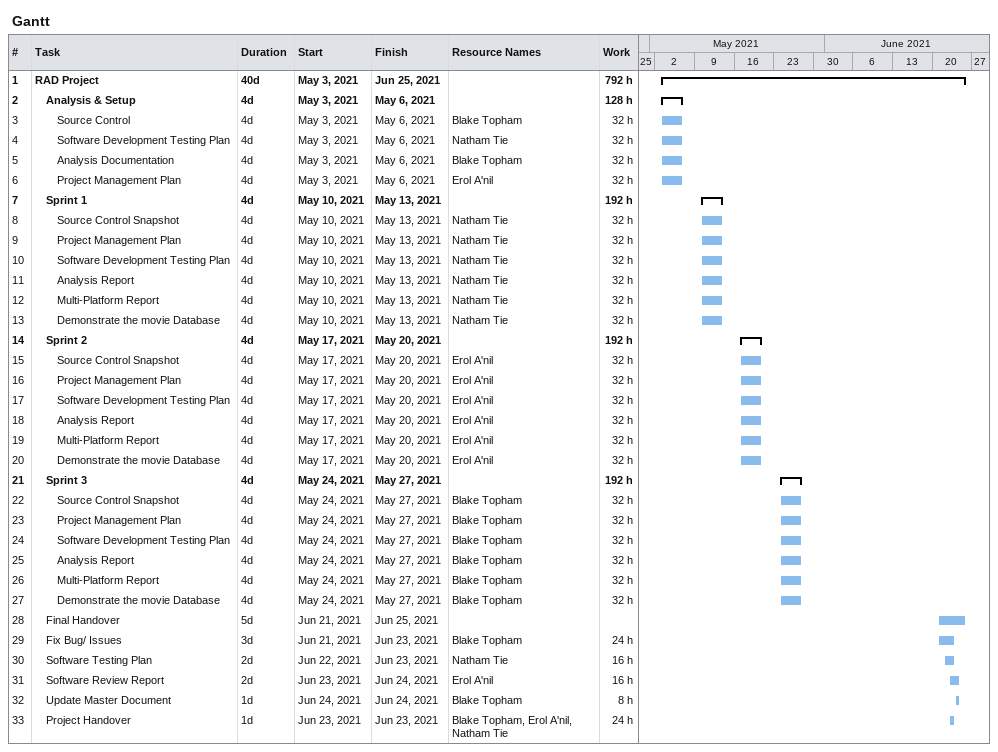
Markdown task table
Gantt

| ID | Level | Task | Duration | Start | Finish | Resources | Work (h) |
|---|---|---|---|---|---|---|---|
| 1 | 1 | **RAD Project** | 40d | 2021-05-03 | 2021-06-25 |  | 792 |
| 2 | 2 | **Analysis & Setup** | 4d | 2021-05-03 | 2021-05-06 |  | 128 |
| 3 | 3 | Source Control | 4d | 2021-05-03 | 2021-05-06 | Blake Topham | 32 |
| 4 | 3 | Software Development Testing Plan | 4d | 2021-05-03 | 2021-05-06 | Natham Tie | 32 |
| 5 | 3 | Analysis Documentation | 4d | 2021-05-03 | 2021-05-06 | Blake Topham | 32 |
| 6 | 3 | Project Management Plan | 4d | 2021-05-03 | 2021-05-06 | Erol A'nil | 32 |
| 7 | 2 | **Sprint 1** | 4d | 2021-05-10 | 2021-05-13 |  | 192 |
| 8 | 3 | Source Control Snapshot | 4d | 2021-05-10 | 2021-05-13 | Natham Tie | 32 |
| 9 | 3 | Project Management Plan | 4d | 2021-05-10 | 2021-05-13 | Natham Tie | 32 |
| 10 | 3 | Software Development Testing Plan | 4d | 2021-05-10 | 2021-05-13 | Natham Tie | 32 |
| 11 | 3 | Analysis Report | 4d | 2021-05-10 | 2021-05-13 | Natham Tie | 32 |
| 12 | 3 | Multi-Platform Report | 4d | 2021-05-10 | 2021-05-13 | Natham Tie | 32 |
| 13 | 3 | Demonstrate the movie Database | 4d | 2021-05-10 | 2021-05-13 | Natham Tie | 32 |
| 14 | 2 | **Sprint 2** | 4d | 2021-05-17 | 2021-05-20 |  | 192 |
| 15 | 3 | Source Control Snapshot | 4d | 2021-05-17 | 2021-05-20 | Erol A'nil | 32 |
| 16 | 3 | Project Management Plan | 4d | 2021-05-17 | 2021-05-20 | Erol A'nil | 32 |
| 17 | 3 | Software Development Testing Plan | 4d | 2021-05-17 | 2021-05-20 | Erol A'nil | 32 |
| 18 | 3 | Analysis Report | 4d | 2021-05-17 | 2021-05-20 | Erol A'nil | 32 |
| 19 | 3 | Multi-Platform Report | 4d | 2021-05-17 | 2021-05-20 | Erol A'nil | 32 |
| 20 | 3 | Demonstrate the movie Database | 4d | 2021-05-17 | 2021-05-20 | Erol A'nil | 32 |
| 21 | 2 | **Sprint 3** | 4d | 2021-05-24 | 2021-05-27 |  | 192 |
| 22 | 3 | Source Control Snapshot | 4d | 2021-05-24 | 2021-05-27 | Blake Topham | 32 |
| 23 | 3 | Project Management Plan | 4d | 2021-05-24 | 2021-05-27 | Blake Topham | 32 |
| 24 | 3 | Software Development Testing Plan | 4d | 2021-05-24 | 2021-05-27 | Blake Topham | 32 |
| 25 | 3 | Analysis Report | 4d | 2021-05-24 | 2021-05-27 | Blake Topham | 32 |
| 26 | 3 | Multi-Platform Report | 4d | 2021-05-24 | 2021-05-27 | Blake Topham | 32 |
| 27 | 3 | Demonstrate the movie Database | 4d | 2021-05-24 | 2021-05-27 | Blake Topham | 32 |
| 28 | 2 | Final Handover | 5d | 2021-06-21 | 2021-06-25 |  |  |
| 29 | 2 | Fix Bug/ Issues | 3d | 2021-06-21 | 2021-06-23 | Blake Topham | 24 |
| 30 | 2 | Software Testing Plan | 2d | 2021-06-22 | 2021-06-23 | Natham Tie | 16 |
| 31 | 2 | Software Review Report | 2d | 2021-06-23 | 2021-06-24 | Erol A'nil | 16 |
| 32 | 2 | Update Master Document | 1d | 2021-06-24 | 2021-06-24 | Blake Topham | 8 |
| 33 | 2 | Project Handover | 1d | 2021-06-23 | 2021-06-23 | Blake Topham, Erol A'nil, Natham Tie | 24 |
